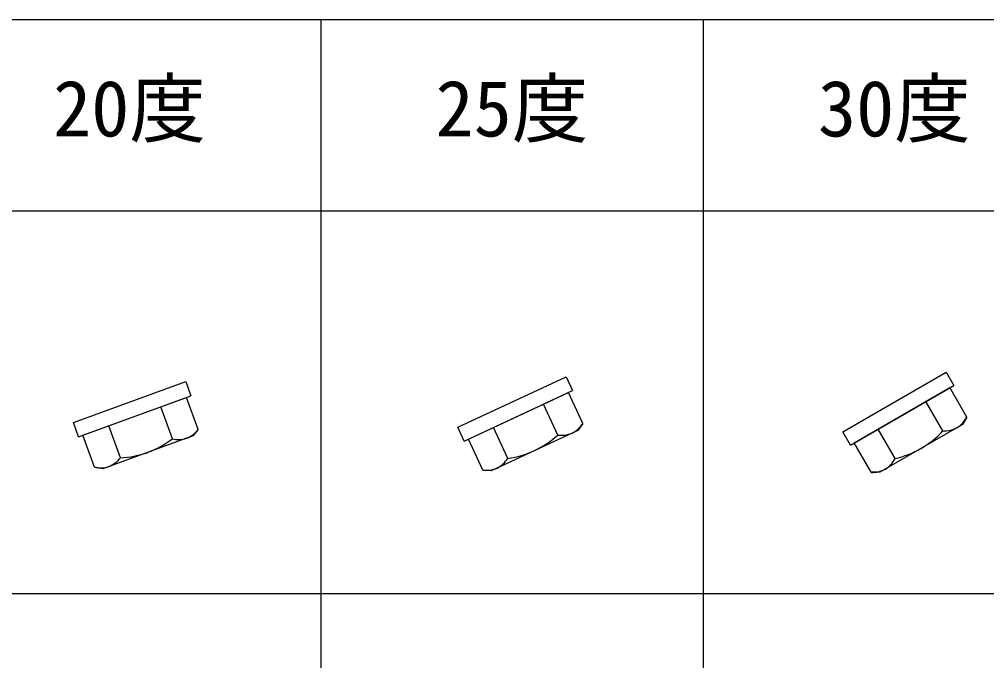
# Model space of a CAD drawing. Units: millimetres, scale not verified. Extents: x -390 to 390, y -260 to 278.
# Drawn here: x -201.5 to -100.4, y 193 to 260 of the extents above; entities that cross this region are included whole.
import ezdxf
from ezdxf.enums import TextEntityAlignment as Align

# ---------------------------------------------------------------- set-up
doc = ezdxf.new("R2010")
doc.units = ezdxf.units.MM
doc.header["$LTSCALE"] = 2
doc.layers.add('0-0', color=3, linetype='Continuous')
doc.layers.add('F-0', color=4, linetype='Continuous')
doc.styles.add('ＭＳ ゴシック', font='')
doc.styles.get('ＭＳ ゴシック').set_extended_font_data('MS Gothic')

msp = doc.modelspace()

# ---------------------------------------------------------------- linework, layer by layer
at = {"layer": '0-0'}
for p, q in [((-144.336, 222.641), (-143.659, 221.191)), ((-104.587, 223.125), (-103.787, 221.739)), ((-184.127, 222.138), (-183.58, 220.634)), ((-114.613, 215.489), (-103.787, 221.739)), ((-195.326, 216.359), (-183.58, 220.634)), ((-154.988, 215.909), (-143.659, 221.191)), ((-154.556, 216.11), (-144.091, 220.99)), ((-142.589, 217.769), (-144.091, 220.99)), ((-114.2, 215.728), (-104.2, 221.501)), ((-102.423, 218.424), (-104.2, 221.501)), ((-194.878, 216.522), (-184.027, 220.471)), ((-182.812, 217.132), (-184.027, 220.471)), ((-145.206, 216.549), (-146.707, 219.77)), ((-104.923, 216.98), (-106.7, 220.058)), ((-185.525, 216.145), (-186.74, 219.484)), ((-142.59, 217.769), (-143.102, 217.038)), ((-102.87, 217.65), (-111.53, 212.65)), ((-102.423, 218.423), (-102.87, 217.65)), ((-193.663, 213.183), (-194.878, 216.522)), ((-190.95, 214.17), (-192.166, 217.509)), ((-182.812, 217.131), (-183.386, 216.448)), ((-143.102, 217.038), (-152.165, 212.812)), ((-150.439, 214.109), (-151.94, 217.33)), ((-109.923, 214.093), (-111.7, 217.171)), ((-183.386, 216.448), (-192.783, 213.028)), ((-153.055, 212.889), (-154.556, 216.11)), ((-112.423, 212.65), (-114.2, 215.728)), ((-192.783, 213.028), (-193.662, 213.182)), ((-152.165, 212.812), (-153.054, 212.889)), ((-111.53, 212.65), (-112.423, 212.65))]:
    msp.add_line(p, q, dxfattribs=at)
for points in [[(-154.988, 215.909), (-155.664, 217.359), (-144.336, 222.641)], [(-114.613, 215.489), (-115.413, 216.875), (-104.587, 223.125)], [(-195.326, 216.359), (-195.873, 217.862), (-184.127, 222.138)]]:
    msp.add_lwpolyline(points, dxfattribs=at)
for centre, radius, start, end in [((-145.029, 219.335), 2.899, 297.343, 327.312), ((-104.99, 219.771), 2.899, 302.343, 332.312), ((-185.106, 218.904), 2.899, 292.343, 322.312), ((-152.095, 224.216), 10.306, 295.69, 311.943), ((-144.836, 219.419), 2.893, 262.656, 292.702), ((-112.454, 224.017), 10.306, 300.69, 316.943), ((-104.805, 219.871), 2.893, 267.656, 297.702), ((-191.719, 224.382), 10.306, 290.69, 306.943), ((-184.906, 218.971), 2.893, 257.656, 287.702), ((-191.5, 224.466), 10.31, 273.06, 289.301), ((-151.884, 224.318), 10.31, 278.06, 294.301), ((-112.253, 224.137), 10.31, 283.06, 299.301), ((-193.234, 215.93), 2.884, 292.009, 322.378), ((-152.867, 215.664), 2.884, 297.009, 327.378), ((-112.478, 215.431), 2.884, 302.009, 332.378), ((-193.045, 216), 2.885, 257.65, 287.995), ((-152.684, 215.75), 2.885, 262.65, 292.995), ((-112.304, 215.532), 2.885, 267.65, 297.995)]:
    msp.add_arc(centre, radius, start, end, dxfattribs=at)
at = {"layer": 'F-0', "color": 6}
for p, q in [((-390, 260), (390, 260)), ((-390, 240), (390, 240))]:
    msp.add_line(p, q, dxfattribs=at)
at = {"layer": 'F-0'}
for p, q in [((-170, 260), (-170, -260)), ((-130, 260), (-130, -260)), ((-370, 200), (390, 200))]:
    msp.add_line(p, q, dxfattribs=at)

# ---------------------------------------------------------------- texts
at = {"layer": 'F-0', "color": 7, "style": 'ＭＳ ゴシック'}
for s, p in [('20度', (-198, 246)), ('25度', (-158, 246)), ('30度', (-118, 246))]:
    msp.add_text(s, height=5.865, dxfattribs=at).set_placement(p, align=Align.BOTTOM_LEFT)

doc.saveas('drawing.dxf')
